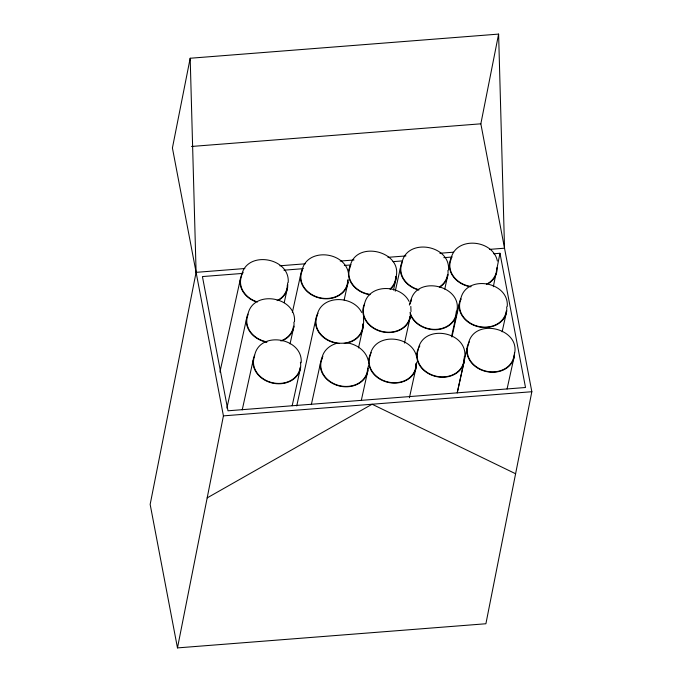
<?xml version="1.0" encoding="UTF-8"?>
<svg xmlns="http://www.w3.org/2000/svg" width="682" height="682" viewBox="0 0 682 682"><rect width="100%" height="100%" fill="white"/><g stroke="black" fill="none" stroke-linecap="round" stroke-linejoin="round"><path stroke-width="1.02" d="M190.184 58.243L172.418 147.96L223.423 415.867L177.473 647.9L485.899 623.757L531.841 391.724L480.844 123.817L498.61 34.1L190.184 58.243L196.101 272.348L150.159 504.382L177.473 647.9M493.342 286.721L495.823 274.181M496.854 268.955L499.966 253.278L493.606 253.772M219.919 372.091L240.175 279.944M226.893 408.126L246.466 319.091M242.229 409.882L253.15 360.19M284.206 302.689L287.625 287.156M292.356 312.484L300.549 275.213M290.046 343.907L293.916 326.303M292.177 405.713L300.6 367.402M296.73 405.943L315.621 320.003M311.342 404.605L320.446 363.191M344.129 300.037L347.999 282.433M362.645 327.155L363.651 322.603L363.455 317.48M358.519 347.931L363.071 327.224M367.47 370.343L368.476 365.791M361.298 400.436L367.896 370.411M395.569 278.614C404.699 251.377 355.152 239.015 349.977 266.96M393.488 290.063L395.995 278.674M395.262 291.205L400.496 267.387M404.511 343.089L410.428 316.167M415.815 366.643L416.821 362.082M409.413 397.768L416.242 366.703M444.758 289.1L447.938 274.607M456.224 313.277C465.346 286.039 415.798 273.678 410.624 301.623M451.637 336.115L456.642 313.336M451.953 337.019L459.233 303.891M457.349 392.133L466.906 348.655M457.23 392.968L464.28 360.872M502.131 331.81L506.683 311.103M507.067 389.004L514.347 355.868M241.599 275.443C246.347 249.953 290.259 257.327 288.196 282.536M247.898 314.59C252.638 289.1 296.559 296.474 294.496 321.682M254.582 355.697C259.322 330.199 303.243 337.573 301.18 362.781M301.981 270.72C306.397 247.557 344.112 251.002 348.383 272.689M317.053 315.51C321.009 294.53 353.106 295.067 361.69 312.458M321.878 358.698C322.901 351.435 328.741 345.893 335.544 343.737M364.41 304.453C368.365 283.473 400.462 284.01 409.055 301.41M370.224 354.99C374.64 331.827 412.354 335.271 416.634 356.959M401.92 262.894C406.668 237.404 450.58 244.778 448.517 269.987M418.262 349.158C423.011 323.669 466.923 331.043 464.86 356.251M450.947 259.058C455.363 235.895 493.077 239.339 497.357 261.027M460.657 299.398C465.405 273.9 509.326 281.274 507.255 306.482M468.329 344.154C473.504 316.209 523.051 328.571 513.93 355.808A23.589 19.437 12.4 0 1 485.269 370.957A23.589 19.437 12.4 0 1 468.73 343.839M207.175 497.894L372.108 404.23L515.601 473.751M191.497 146.468L480.844 123.817M196.101 272.348L244.855 268.529M279.833 265.792L305.263 263.798M340.241 261.061L354.018 259.987M387.939 257.327L405.952 255.921M439.873 253.261L453.649 252.187M489.685 249.365L504.527 248.205L498.61 34.1M242.664 273.414L202.426 276.568L227.984 410.794L525.515 387.504L499.966 253.278M283.959 270.183L303.021 268.691M344.316 265.46L350.667 264.966M393.02 261.649L402.55 260.899M443.846 257.668L452.311 257.003M223.423 415.867L531.841 391.724M347.505 342.918C356.959 344.453 366.106 350.957 368.28 360.667M410.82 306.423L411.007 311.546M514.433 352.747A24.023 19.795 12.4 0 1 485.789 371.451A24.023 19.795 12.4 0 1 469.327 341.844M506.658 306.934A24.023 19.795 12.4 0 1 479.966 327.079A24.023 19.795 12.4 0 1 460.657 298.921M506.257 311.043A23.589 19.437 12.4 0 1 477.605 326.192A23.589 19.437 12.4 0 1 461.058 299.074M496.658 268.674A23.589 19.437 12.4 0 1 486.437 284.241M470.912 286.491A23.589 19.437 12.4 0 1 450.938 259.672M497.042 267.642A24.023 19.795 12.4 0 1 488.338 283.627M470.87 286.841A24.023 19.795 12.4 0 1 450.947 258.58M447.921 270.43A24.023 19.795 12.4 0 1 439.31 287.463M418.765 290.038A24.023 19.795 12.4 0 1 401.92 262.417M447.52 274.548A23.589 19.437 12.4 0 1 439.813 286.67M418.867 289.697A23.589 19.437 12.4 0 1 401.92 263.508M456.761 311.265A24.023 19.795 12.4 0 1 436.454 329.687A24.023 19.795 12.4 0 1 410.095 313.925M409.353 305.101A24.023 19.795 12.4 0 1 411.621 299.313M456.335 311.239A23.589 19.437 12.4 0 1 435.474 329.372A23.589 19.437 12.4 0 1 410.035 312.322M409.993 304.189A23.589 19.437 12.4 0 1 411.024 301.308M463.973 358.775A23.589 19.437 12.4 0 1 437 376.379A23.589 19.437 12.4 0 1 418.254 349.772M464.254 356.695A24.023 19.795 12.4 0 1 435.721 376.455A24.023 19.795 12.4 0 1 419.856 345.962M395.688 276.577A23.589 19.437 12.4 0 1 390.019 289.049M369.934 294.394A23.589 19.437 12.4 0 1 349.968 267.574M396.114 276.602A24.023 19.795 12.4 0 1 390.343 289.304M369.891 294.743A24.023 19.795 12.4 0 1 350.974 264.65M410.01 316.107A23.589 19.437 12.4 0 1 381.946 331.409A23.589 19.437 12.4 0 1 364.41 305.067M410.513 313.047A24.023 19.795 12.4 0 1 383.096 332.023A24.023 19.795 12.4 0 1 364.41 303.976M415.901 363.574A23.589 19.437 12.4 0 1 388.97 382.21A23.589 19.437 12.4 0 1 370.616 354.666M416.318 363.583A24.023 19.795 12.4 0 1 387.683 382.287A24.023 19.795 12.4 0 1 371.221 352.679M363.148 324.095A24.023 19.795 12.4 0 1 344.205 343.464M339.039 343.532A24.023 19.795 12.4 0 1 318.051 313.191M362.722 324.086A23.589 19.437 12.4 0 1 335.8 342.731A23.589 19.437 12.4 0 1 317.445 315.186M367.589 368.314A23.589 19.437 12.4 0 1 340.011 385.79A23.589 19.437 12.4 0 1 322.271 358.374M368.016 368.34A24.023 19.795 12.4 0 1 338.715 385.842A24.023 19.795 12.4 0 1 322.876 356.379M347.692 280.328A23.589 19.437 12.4 0 1 320.114 297.812A23.589 19.437 12.4 0 1 302.373 270.396M348.076 279.305A24.023 19.795 12.4 0 1 319.432 298.017A24.023 19.795 12.4 0 1 302.978 268.401M300.174 367.342A23.589 19.437 12.4 0 1 272.118 382.645A23.589 19.437 12.4 0 1 254.574 356.302M300.404 362.193A24.023 19.795 12.4 0 1 274.496 383.472A24.023 19.795 12.4 0 1 254.574 355.22M293.49 326.243A23.589 19.437 12.4 0 1 280.737 340.906M266.85 341.853A23.589 19.437 12.4 0 1 247.89 315.203M293.891 322.126A24.023 19.795 12.4 0 1 281.845 340.889M266.79 342.202A24.023 19.795 12.4 0 1 247.89 314.121M287.31 285.059A23.589 19.437 12.4 0 1 277.088 300.634M257.549 301.964A23.589 19.437 12.4 0 1 241.599 276.057M287.599 282.979A24.023 19.795 12.4 0 1 278.989 300.02M255.46 301.623A24.023 19.795 12.4 0 1 243.193 272.246"/></g></svg>
